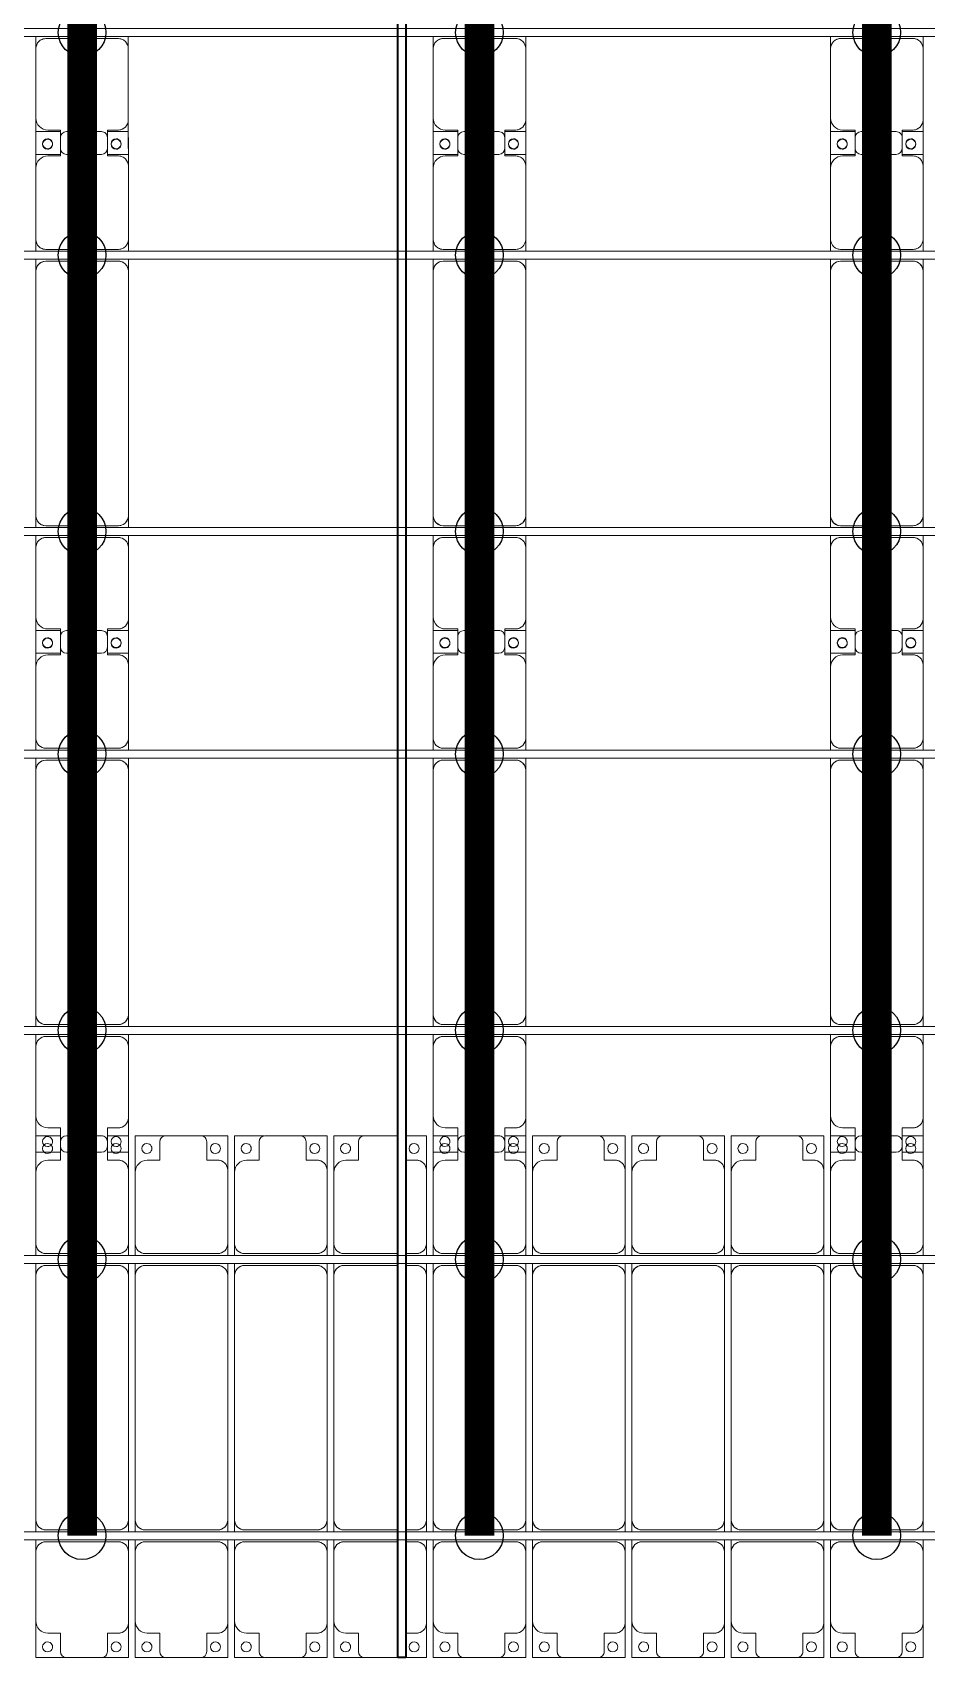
# Model space of a CAD drawing. Header units: millimetres. Extents: x -201615 to 10595, y 61217 to 115919.
# Drawn here: x -190133 to -185633, y 69547 to 77722 of the extents above; entities that cross this region are included whole.
import ezdxf

# ---------------------------------------------------------------- set-up
doc = ezdxf.new("R2010")
doc.units = ezdxf.units.MM
doc.layers.add('A-GENM', color=13, linetype='Continuous', lineweight=9)
doc.layers.add('S-BEAM', color=12, linetype='Continuous', lineweight=9)
doc.layers.add('GC-HOP 40x60 GIA CUONG', color=1, linetype='Continuous')

# ---------------------------------------------------------------- blocks, each defined once
blk = doc.blocks.new('Dải phao đi lại kèm đỡ invester - DẢI PHAO ĐI LẠI-39446-BỐ TRÍ KHUNG KẾT CẤU BÈ PIN 03')
at = {"layer": 'A-GENM', "color": 7}
for p, q in [((3758.4, 1312.2), (3881.8, 1312.2)), ((3758.4, 1130.1), (3758.4, 1312.2)), ((4088.2, 1312.2), (3911.8, 1312.2)), ((4118.2, 1312.2), (4223.4, 1312.2)), ((4223.4, 1312.2), (4223.4, 1139.7)), ((4258.4, 1312.2), (4411.8, 1312.2)), ((4258.4, 1130.1), (4258.4, 1312.2)), ((4588.2, 1312.2), (4411.8, 1312.2)), ((4588.2, 1312.2), (4723.4, 1312.2)), ((4723.4, 1312.2), (4723.4, 1139.7)), ((4758.4, 1312.2), (4909.1, 1312.2)), ((4758.4, 1130.1), (4758.4, 1312.2)), ((5088.2, 1312.2), (4911.8, 1312.2)), ((5088.2, 1312.2), (5223.4, 1312.2)), ((5223.4, 1312.2), (5223.4, 1139.7)), ((5258.4, 1312.2), (5411.8, 1312.2)), ((5258.4, 1130.1), (5258.4, 1312.2)), ((5580, 1312.2), (5411.8, 1312.2)), ((5620, 1312.2), (5723.4, 1312.2)), ((5723.4, 1312.2), (5723.4, 1139.7)), ((5758.4, 1312.2), (5881.8, 1312.2)), ((5758.4, 1130.1), (5758.4, 1312.2)), ((6088.2, 1312.2), (5911.8, 1312.2)), ((6118.2, 1312.2), (6223.4, 1312.2)), ((6223.4, 1312.2), (6223.4, 1139.7)), ((6258.4, 1312.2), (6411.8, 1312.2)), ((6258.4, 1130.1), (6258.4, 1312.2)), ((6588.2, 1312.2), (6411.8, 1312.2)), ((6588.2, 1312.2), (6723.4, 1312.2)), ((6723.4, 1312.2), (6723.4, 1139.7)), ((6758.4, 1312.2), (6911.8, 1312.2)), ((6758.4, 1130.1), (6758.4, 1312.2)), ((7088.2, 1312.2), (6911.8, 1312.2)), ((7088.2, 1312.2), (7223.4, 1312.2)), ((7223.4, 1312.2), (7223.4, 1139.7)), ((7258.4, 1312.2), (7411.8, 1312.2)), ((7258.4, 1130.1), (7258.4, 1312.2)), ((7588.2, 1312.2), (7411.8, 1312.2)), ((7588.2, 1312.2), (7723.4, 1312.2)), ((7723.4, 1312.2), (7723.4, 1139.7)), ((7758.4, 1312.2), (7881.8, 1312.2)), ((7758.4, 1130), (7758.4, 1312.2)), ((8088.2, 1312.2), (7911.8, 1312.2)), ((8118.2, 1312.2), (8223.4, 1312.2)), ((8223.4, 1312.2), (8223.4, 1139.7)), ((3881.8, 1282.2), (3881.8, 1189.7)), ((4118.2, 1189.7), (4118.2, 1282.2)), ((4381.8, 1282.2), (4381.8, 1189.7)), ((4618.2, 1189.7), (4618.2, 1282.2)), ((4881.8, 1282.2), (4881.8, 1189.7)), ((5118.2, 1189.7), (5118.2, 1282.2)), ((5381.8, 1282.2), (5381.8, 1189.7)), ((5881.8, 1282.2), (5881.8, 1189.7)), ((6118.2, 1189.7), (6118.2, 1282.2)), ((6381.8, 1282.2), (6381.8, 1189.7)), ((6618.2, 1189.7), (6618.2, 1282.2)), ((6881.8, 1282.2), (6881.8, 1189.7)), ((7118.2, 1189.7), (7118.2, 1282.2)), ((7381.8, 1282.2), (7381.8, 1189.7)), ((7618.2, 1189.7), (7618.2, 1282.2)), ((7881.8, 1282.2), (7881.8, 1189.7)), ((8118.2, 1189.7), (8118.2, 1282.2)), ((3881.8, 1189.7), (3818.4, 1189.7)), ((4173.4, 1189.7), (4118.2, 1189.7)), ((4381.8, 1189.7), (4318.4, 1189.7)), ((4673.4, 1189.7), (4618.2, 1189.7)), ((4881.8, 1189.7), (4818.4, 1189.7)), ((5173.4, 1189.7), (5118.2, 1189.7)), ((5381.8, 1189.7), (5318.4, 1189.7)), ((5673.4, 1189.7), (5620, 1189.7)), ((5881.8, 1189.7), (5818.4, 1189.7)), ((6173.4, 1189.7), (6118.2, 1189.7)), ((6381.8, 1189.7), (6318.4, 1189.7)), ((6673.4, 1189.7), (6618.2, 1189.7)), ((6881.8, 1189.7), (6818.4, 1189.7)), ((7173.4, 1189.7), (7118.2, 1189.7)), ((7381.8, 1189.7), (7318.4, 1189.7)), ((7673.4, 1189.7), (7618.2, 1189.7)), ((7881.8, 1189.7), (7818.4, 1189.7)), ((8173.4, 1189.7), (8118.2, 1189.7)), ((3758.4, 1129.7), (3758.4, 769.7)), ((4223.4, 769.7), (4223.4, 1139.7)), ((4258.4, 1129.7), (4258.4, 769.7)), ((4723.4, 769.7), (4723.4, 1139.7)), ((4758.4, 1129.7), (4758.4, 769.7)), ((5223.4, 769.7), (5223.4, 1139.7)), ((5258.4, 1129.7), (5258.4, 769.7)), ((5723.4, 769.7), (5723.4, 1139.7)), ((5758.4, 1129.7), (5758.4, 769.7)), ((6223.4, 769.7), (6223.4, 1139.7)), ((6258.4, 1129.7), (6258.4, 769.7)), ((6723.4, 769.7), (6723.4, 1139.7)), ((6758.4, 1129.7), (6758.4, 769.7)), ((7223.4, 769.7), (7223.4, 1139.7)), ((7258.4, 1129.7), (7258.4, 769.7)), ((7723.4, 769.7), (7723.4, 1139.7)), ((7758.4, 1129.7), (7758.4, 769.7)), ((8223.4, 769.7), (8223.4, 1139.7)), ((3758.4, 710.3), (3758.4, 769.7)), ((4223.4, 769.7), (4223.4, 710.3)), ((4258.4, 710.3), (4258.4, 769.7)), ((4723.4, 769.7), (4723.4, 710.3)), ((4758.4, 710.3), (4758.4, 769.7)), ((5223.4, 769.7), (5223.4, 710.3)), ((5258.4, 710.3), (5258.4, 769.7)), ((5723.4, 769.7), (5723.4, 710.3)), ((5758.4, 710.3), (5758.4, 769.7)), ((6223.4, 769.7), (6223.4, 710.3)), ((6258.4, 710.3), (6258.4, 769.7)), ((6723.4, 769.7), (6723.4, 710.3)), ((6758.4, 710.3), (6758.4, 769.7)), ((7223.4, 769.7), (7223.4, 710.3)), ((7258.4, 710.3), (7258.4, 769.7)), ((7723.4, 769.7), (7723.4, 710.3)), ((7758.4, 710.3), (7758.4, 769.7)), ((8223.4, 769.7), (8223.4, 710.3)), ((3758.4, 610.3), (3758.4, 670.3)), ((3808.4, 719.7), (4173.4, 719.7)), ((4173.4, 660.3), (3808.4, 660.3)), ((4223.4, 670.3), (4223.4, 610.3)), ((4258.4, 610.3), (4258.4, 670.3)), ((4308.4, 719.7), (4673.4, 719.7)), ((4673.4, 660.3), (4308.4, 660.3)), ((4723.4, 670.3), (4723.4, 610.3)), ((4758.4, 610.3), (4758.4, 670.3)), ((4808.4, 719.7), (5173.4, 719.7)), ((5173.4, 660.3), (4808.4, 660.3)), ((5223.4, 670.3), (5223.4, 610.3)), ((5258.4, 610.3), (5258.4, 670.3)), ((5308.4, 719.7), (5580, 719.7)), ((5580, 660.3), (5308.4, 660.3)), ((5620, 719.7), (5673.4, 719.7)), ((5673.4, 660.3), (5620, 660.3)), ((5723.4, 670.3), (5723.4, 610.3)), ((5758.4, 610.3), (5758.4, 670.3)), ((5808.4, 719.7), (6173.4, 719.7)), ((6173.4, 660.3), (5808.4, 660.3)), ((6223.4, 670.3), (6223.4, 610.3)), ((6258.4, 610.3), (6258.4, 670.3)), ((6308.4, 719.7), (6673.4, 719.7)), ((6673.4, 660.3), (6308.4, 660.3)), ((6723.4, 670.3), (6723.4, 610.3)), ((6758.4, 610.3), (6758.4, 670.3)), ((6808.4, 719.7), (7173.4, 719.7)), ((7173.4, 660.3), (6808.4, 660.3)), ((7223.4, 670.3), (7223.4, 610.3)), ((7258.4, 610.3), (7258.4, 670.3)), ((7308.4, 719.7), (7673.4, 719.7)), ((7673.4, 660.3), (7308.4, 660.3)), ((7723.4, 670.3), (7723.4, 610.3)), ((7758.4, 610.3), (7758.4, 670.3)), ((7808.4, 719.7), (8173.4, 719.7)), ((8173.4, 660.3), (7808.4, 660.3)), ((8223.4, 670.3), (8223.4, 610.3)), ((3758.4, 610.3), (3758.4, -620.3)), ((4223.4, -620.3), (4223.4, 610.3)), ((4258.4, 610.3), (4258.4, -620.3)), ((4723.4, -620.3), (4723.4, 610.3)), ((4758.4, 610.3), (4758.4, -620.3)), ((5223.4, -620.3), (5223.4, 610.3)), ((5258.4, 610.3), (5258.4, -620.3)), ((5723.4, -620.3), (5723.4, 610.3)), ((5758.4, 610.3), (5758.4, -620.3)), ((6223.4, -620.3), (6223.4, 610.3)), ((6258.4, 610.3), (6258.4, -620.3)), ((6723.4, -620.3), (6723.4, 610.3)), ((6758.4, 610.3), (6758.4, -620.3)), ((7223.4, -620.3), (7223.4, 610.3)), ((7258.4, 610.3), (7258.4, -620.3)), ((7723.4, -620.3), (7723.4, 610.3)), ((7758.4, 610.3), (7758.4, -620.3)), ((8223.4, -620.3), (8223.4, 610.3)), ((3758.4, -679.7), (3758.4, -620.3)), ((4223.4, -620.3), (4223.4, -679.7)), ((4258.4, -679.7), (4258.4, -620.3)), ((4723.4, -620.3), (4723.4, -679.7)), ((4758.4, -679.7), (4758.4, -620.3)), ((5223.4, -620.3), (5223.4, -679.7)), ((5258.4, -679.7), (5258.4, -620.3)), ((5723.4, -620.3), (5723.4, -679.7)), ((5758.4, -679.7), (5758.4, -620.3)), ((6223.4, -620.3), (6223.4, -679.7)), ((6258.4, -679.7), (6258.4, -620.3)), ((6723.4, -620.3), (6723.4, -679.7)), ((6758.4, -679.7), (6758.4, -620.3)), ((7223.4, -620.3), (7223.4, -679.7)), ((7258.4, -679.7), (7258.4, -620.3)), ((7723.4, -620.3), (7723.4, -679.7)), ((7758.4, -679.7), (7758.4, -620.3)), ((8223.4, -620.3), (8223.4, -679.7)), ((3758.4, -777.4), (3758.4, -719.7)), ((3808.4, -670.3), (4173.4, -670.3)), ((4173.4, -729.7), (3808.4, -729.7)), ((4223.4, -719.7), (4223.4, -777.4)), ((4258.4, -777.4), (4258.4, -719.7)), ((4308.4, -670.3), (4673.4, -670.3)), ((4673.4, -729.7), (4308.4, -729.7)), ((4723.4, -719.7), (4723.4, -777.4)), ((4758.4, -777.4), (4758.4, -719.7)), ((4808.4, -670.3), (5173.4, -670.3)), ((5173.4, -729.7), (4808.4, -729.7)), ((5223.4, -719.7), (5223.4, -777.4)), ((5258.4, -777.4), (5258.4, -719.7)), ((5308.4, -670.3), (5580, -670.3)), ((5580, -729.7), (5308.4, -729.7)), ((5620, -670.3), (5673.4, -670.3)), ((5673.4, -729.7), (5620, -729.7)), ((5723.4, -719.7), (5723.4, -779.7)), ((5758.4, -779.7), (5758.4, -719.7)), ((5808.4, -670.3), (6173.4, -670.3)), ((6173.4, -729.7), (5808.4, -729.7)), ((6223.4, -719.7), (6223.4, -777.4)), ((6258.4, -777.4), (6258.4, -719.7)), ((6308.4, -670.3), (6673.4, -670.3)), ((6673.4, -729.7), (6308.4, -729.7)), ((6723.4, -719.7), (6723.4, -777.4)), ((6758.4, -777.4), (6758.4, -719.7)), ((6808.4, -670.3), (7173.4, -670.3)), ((7173.4, -729.7), (6808.4, -729.7)), ((7223.4, -719.7), (7223.4, -777.4)), ((7258.4, -777.4), (7258.4, -719.7)), ((7308.4, -670.3), (7673.4, -670.3)), ((7673.4, -729.7), (7308.4, -729.7)), ((7723.4, -719.7), (7723.4, -777.4)), ((7758.4, -777.4), (7758.4, -719.7)), ((7808.4, -670.3), (8173.4, -670.3)), ((8173.4, -729.7), (7808.4, -729.7)), ((8223.4, -719.7), (8223.4, -777.4)), ((3758.4, -779.7), (3758.4, -1129.7)), ((4223.4, -1139.7), (4223.4, -779.7)), ((4258.4, -779.7), (4258.4, -1129.7)), ((4723.4, -1139.7), (4723.4, -779.7)), ((4758.4, -779.7), (4758.4, -1129.7)), ((5223.4, -1139.7), (5223.4, -779.7)), ((5258.4, -779.7), (5258.4, -1129.7)), ((5723.4, -1139.7), (5723.4, -779.7)), ((5758.4, -779.7), (5758.4, -1129.7)), ((6223.4, -1139.7), (6223.4, -779.7)), ((6258.4, -779.7), (6258.4, -1129.7)), ((6723.4, -1139.7), (6723.4, -779.7)), ((6758.4, -779.7), (6758.4, -1129.7)), ((7223.4, -1139.7), (7223.4, -779.7)), ((7258.4, -779.7), (7258.4, -1129.7)), ((7723.4, -1139.7), (7723.4, -779.7)), ((7758.4, -779.7), (7758.4, -1129.7)), ((8223.4, -1139.7), (8223.4, -779.7)), ((3758.4, -1312.2), (3758.4, -1129.7)), ((4223.4, -1139.7), (4223.4, -1312.2)), ((4258.4, -1312.2), (4258.4, -1129.7)), ((4723.4, -1139.7), (4723.4, -1312.2)), ((4758.4, -1312.2), (4758.4, -1129.7)), ((5223.4, -1139.7), (5223.4, -1312.2)), ((5258.4, -1312.2), (5258.4, -1129.7)), ((5723.4, -1139.7), (5723.4, -1312.2)), ((5758.4, -1312.2), (5758.4, -1129.7)), ((6223.4, -1139.7), (6223.4, -1312.2)), ((6258.4, -1312.2), (6258.4, -1129.7)), ((6723.4, -1139.7), (6723.4, -1312.2)), ((6758.4, -1312.2), (6758.4, -1129.7)), ((7223.4, -1139.7), (7223.4, -1312.2)), ((7258.4, -1312.2), (7258.4, -1129.7)), ((7723.4, -1139.7), (7723.4, -1312.2)), ((7758.4, -1312.2), (7758.4, -1129.7)), ((8223.4, -1139.7), (8223.4, -1312.2)), ((3818.4, -1189.7), (3881.8, -1189.7)), ((3881.8, -1189.7), (3881.8, -1282.2)), ((4118.2, -1282.2), (4118.2, -1189.7)), ((4118.2, -1189.7), (4173.4, -1189.7)), ((4318.4, -1189.7), (4381.8, -1189.7)), ((4381.8, -1189.7), (4381.8, -1282.2)), ((4618.2, -1282.2), (4618.2, -1189.7)), ((4618.2, -1189.7), (4673.4, -1189.7)), ((4818.4, -1189.7), (4881.8, -1189.7)), ((4881.8, -1189.7), (4881.8, -1282.2)), ((5118.2, -1282.2), (5118.2, -1189.7)), ((5118.2, -1189.7), (5173.4, -1189.7)), ((5318.4, -1189.7), (5381.8, -1189.7)), ((5381.8, -1189.7), (5381.8, -1282.2)), ((5620, -1189.7), (5673.4, -1189.7)), ((5818.4, -1189.7), (5881.8, -1189.7)), ((5881.8, -1189.7), (5881.8, -1282.2)), ((6118.2, -1282.2), (6118.2, -1189.7)), ((6118.2, -1189.7), (6173.4, -1189.7)), ((6318.4, -1189.7), (6381.8, -1189.7)), ((6381.8, -1189.7), (6381.8, -1282.2)), ((6618.2, -1282.2), (6618.2, -1189.7)), ((6618.2, -1189.7), (6673.4, -1189.7)), ((6818.4, -1189.7), (6881.8, -1189.7)), ((6881.8, -1189.7), (6881.8, -1282.2)), ((7118.2, -1282.2), (7118.2, -1189.7)), ((7118.2, -1189.7), (7173.4, -1189.7)), ((7318.4, -1189.7), (7381.8, -1189.7)), ((7381.8, -1189.7), (7381.8, -1282.2)), ((7618.2, -1282.2), (7618.2, -1189.7)), ((7618.2, -1189.7), (7673.4, -1189.7)), ((7818.4, -1189.7), (7881.8, -1189.7)), ((7881.8, -1189.7), (7881.8, -1282.2)), ((8118.2, -1282.2), (8118.2, -1189.7)), ((8118.2, -1189.7), (8173.4, -1189.7)), ((3911.8, -1312.2), (3758.4, -1312.2)), ((3911.8, -1312.2), (4088.2, -1312.2)), ((4223.4, -1312.2), (4088.2, -1312.2)), ((4411.8, -1312.2), (4258.4, -1312.2)), ((4411.8, -1312.2), (4588.2, -1312.2)), ((4723.4, -1312.2), (4588.2, -1312.2)), ((4909, -1312.2), (4758.4, -1312.2)), ((4911.8, -1312.2), (5088.2, -1312.2)), ((5223.4, -1312.2), (5088.2, -1312.2)), ((5411.8, -1312.2), (5258.4, -1312.2)), ((5411.8, -1312.2), (5580, -1312.2)), ((5723.4, -1312.2), (5620, -1312.2)), ((5911.8, -1312.2), (5758.4, -1312.2)), ((5911.8, -1312.2), (6088.2, -1312.2)), ((6223.4, -1312.2), (6088.2, -1312.2)), ((6411.8, -1312.2), (6258.4, -1312.2)), ((6411.8, -1312.2), (6588.2, -1312.2)), ((6723.4, -1312.2), (6588.2, -1312.2)), ((6911.8, -1312.2), (6758.4, -1312.2)), ((6911.8, -1312.2), (7088.2, -1312.2)), ((7223.4, -1312.2), (7088.2, -1312.2)), ((7411.8, -1312.2), (7258.4, -1312.2)), ((7411.8, -1312.2), (7588.2, -1312.2)), ((7723.4, -1312.2), (7588.2, -1312.2)), ((7911.8, -1312.2), (7758.4, -1312.2)), ((7911.8, -1312.2), (8088.2, -1312.2)), ((8223.4, -1312.2), (8088.2, -1312.2))]:
    blk.add_line(p, q, dxfattribs=at)
for centre, radius, start, end in [((3911.8, 1282.2), 30, 90, 180), ((4088.2, 1282.2), 30, 360, 90), ((4411.8, 1282.2), 30, 90, 180), ((4411.8, 1282.2), 30, 90, 135), ((4588.2, 1282.2), 30, 360, 90), ((4588.2, 1282.2), 30, 45, 90), ((4911.8, 1282.2), 30, 90, 180), ((4911.8, 1282.2), 30, 95.22328, 135), ((5088.2, 1282.2), 30, 360, 90), ((5088.2, 1282.2), 30, 45, 90), ((5411.8, 1282.2), 30, 90, 180), ((5411.8, 1282.2), 30, 90, 135), ((5911.8, 1282.2), 30, 90, 180), ((6088.2, 1282.2), 30, 360, 90), ((6411.8, 1282.2), 30, 90, 180), ((6411.8, 1282.2), 30, 90, 135), ((6588.2, 1282.2), 30, 360, 90), ((6588.2, 1282.2), 30, 45, 90), ((6911.8, 1282.2), 30, 90, 180), ((6911.8, 1282.2), 30, 90, 135), ((7088.2, 1282.2), 30, 360, 90), ((7088.2, 1282.2), 30, 45, 90), ((7411.8, 1282.2), 30, 90, 180), ((7411.8, 1282.2), 30, 90, 133.83183), ((7588.2, 1282.2), 30, 360, 90), ((7588.2, 1282.2), 30, 45, 90), ((7911.8, 1282.2), 30, 90, 180), ((8088.2, 1282.2), 30, 360, 90), ((3816.8, 1248.6), 25, 90, 270), ((3816.8, 1248.6), 25, 270, 90), ((4161.8, 1248.6), 25, 90, 270), ((4161.8, 1248.6), 25, 270, 90), ((4316.8, 1248.6), 25, 90, 270), ((4316.8, 1248.6), 25, 270, 90), ((4661.8, 1248.6), 25, 90, 270), ((4661.8, 1248.6), 25, 270, 90), ((4816.8, 1248.6), 25, 90, 270), ((4816.8, 1248.6), 25, 270, 90), ((5161.8, 1248.6), 25, 90, 270), ((5161.8, 1248.6), 25, 270, 90), ((5316.8, 1248.6), 25, 90, 270), ((5316.8, 1248.6), 25, 270, 90), ((5661.8, 1248.6), 25, 90, 270), ((5661.8, 1248.6), 25, 270, 90), ((5816.8, 1248.6), 25, 90, 270), ((5816.8, 1248.6), 25, 270, 90), ((6161.8, 1248.6), 25, 90, 270), ((6161.8, 1248.6), 25, 270, 90), ((6316.8, 1248.6), 25, 90, 270), ((6316.8, 1248.6), 25, 270, 90), ((6661.8, 1248.6), 25, 90, 270), ((6661.8, 1248.6), 25, 270, 90), ((6816.8, 1248.6), 25, 90, 270), ((6816.8, 1248.6), 25, 270, 90), ((7161.8, 1248.6), 25, 90, 270), ((7161.8, 1248.6), 25, 270, 90), ((7316.8, 1248.6), 25, 90, 270), ((7316.8, 1248.6), 25, 270, 90), ((7661.8, 1248.6), 25, 90, 270), ((7661.8, 1248.6), 25, 270, 90), ((7816.8, 1248.6), 25, 90, 270), ((7816.8, 1248.6), 25, 270, 90), ((8161.8, 1248.6), 25, 90, 270), ((8161.8, 1248.6), 25, 270, 90), ((3818.4, 1129.7), 60, 90, 180), ((4173.4, 1139.7), 50, 0, 90), ((4173.4, 1139.7), 50, 60, 90), ((4318.4, 1129.7), 60, 90, 180), ((4673.4, 1139.7), 50, 0, 90), ((4673.4, 1139.7), 50, 60, 90), ((4818.4, 1129.7), 60, 90, 180), ((5173.4, 1139.7), 50, 0, 90), ((5173.4, 1139.7), 50, 60, 90), ((5318.4, 1129.7), 60, 90, 180), ((5673.4, 1139.7), 50, 360, 90), ((5673.4, 1139.7), 50, 60, 90), ((5818.4, 1129.7), 60, 90, 180), ((6173.4, 1139.7), 50, 0, 90), ((6173.4, 1139.7), 50, 60, 90), ((6318.4, 1129.7), 60, 90, 180), ((6673.4, 1139.7), 50, 0, 90), ((6673.4, 1139.7), 50, 60, 90), ((6818.4, 1129.7), 60, 90, 180), ((7173.4, 1139.7), 50, 0, 90), ((7173.4, 1139.7), 50, 60, 90), ((7318.4, 1129.7), 60, 90, 180), ((7673.4, 1139.7), 50, 0, 90), ((7673.4, 1139.7), 50, 60, 90), ((7818.4, 1129.7), 60, 90, 180), ((8173.4, 1139.7), 50, 0, 90), ((8173.4, 1139.7), 50, 60, 90), ((3808.4, 769.7), 50, 180, 270), ((4173.4, 769.7), 50, 270, 0), ((4308.4, 769.7), 50, 180, 270), ((4673.4, 769.7), 50, 270, 0), ((4808.4, 769.7), 50, 180, 270), ((5173.4, 769.7), 50, 270, 0), ((5308.4, 769.7), 50, 180, 270), ((5673.4, 769.7), 50, 270, 0), ((5808.4, 769.7), 50, 180, 270), ((6173.4, 769.7), 50, 270, 0), ((6308.4, 769.7), 50, 180, 270), ((6673.4, 769.7), 50, 270, 0), ((6808.4, 769.7), 50, 180, 270), ((7173.4, 769.7), 50, 270, 0), ((7308.4, 769.7), 50, 180, 270), ((7673.4, 769.7), 50, 270, 0), ((7808.4, 769.7), 50, 180, 270), ((8173.4, 769.7), 50, 270, 360), ((3808.4, 610.3), 50, 90, 180), ((3808.4, 610.3), 50, 105, 165), ((3808.4, 769.7), 50, 240, 270), ((4173.4, 769.7), 50, 270, 300), ((4173.4, 610.3), 50, 360, 90), ((4173.4, 610.3), 50, 60, 90), ((4308.4, 610.3), 50, 90, 180), ((4308.4, 610.3), 50, 105, 165), ((4308.4, 769.7), 50, 240, 270), ((4673.4, 769.7), 50, 270, 300), ((4673.4, 610.3), 50, 360, 90), ((4673.4, 610.3), 50, 60, 90), ((4808.4, 610.3), 50, 90, 180), ((4808.4, 610.3), 50, 105, 165), ((4808.4, 769.7), 50, 240, 270), ((5173.4, 769.7), 50, 270, 300), ((5173.4, 610.3), 50, 360, 90), ((5173.4, 610.3), 50, 60, 90), ((5308.4, 610.3), 50, 90, 180), ((5308.4, 610.3), 50, 105, 165), ((5308.4, 769.7), 50, 240, 270), ((5673.4, 769.7), 50, 270, 300), ((5673.4, 610.3), 50, 360, 90), ((5673.4, 610.3), 50, 60, 90), ((5808.4, 610.3), 50, 90, 180), ((5808.4, 610.3), 50, 105, 165), ((5808.4, 769.7), 50, 240, 270), ((6173.4, 769.7), 50, 270, 300), ((6173.4, 610.3), 50, 360, 90), ((6173.4, 610.3), 50, 60, 90), ((6308.4, 610.3), 50, 90, 180), ((6308.4, 610.3), 50, 105, 165), ((6308.4, 769.7), 50, 240, 270), ((6673.4, 769.7), 50, 270, 300), ((6673.4, 610.3), 50, 360, 90), ((6673.4, 610.3), 50, 60, 90), ((6808.4, 610.3), 50, 90, 180), ((6808.4, 610.3), 50, 105, 135), ((6808.4, 769.7), 50, 240, 270), ((7173.4, 769.7), 50, 270, 300), ((7173.4, 610.3), 50, 360, 90), ((7173.4, 610.3), 50, 60, 90), ((7308.4, 610.3), 50, 90, 180), ((7308.4, 610.3), 50, 105, 165), ((7308.4, 769.7), 50, 240, 270), ((7673.4, 769.7), 50, 270, 300), ((7673.4, 610.3), 50, 360, 90), ((7673.4, 610.3), 50, 60, 90), ((7808.4, 610.3), 50, 90, 180), ((7808.4, 610.3), 50, 105, 165), ((7808.4, 769.7), 50, 240, 270), ((8173.4, 769.7), 50, 270, 300), ((8173.4, 610.3), 50, 360, 90), ((8173.4, 610.3), 50, 60, 90), ((4173.4, 610.3), 50, 15, 45), ((4673.4, 610.3), 50, 15, 45), ((5173.4, 610.3), 50, 15, 45), ((5673.4, 610.3), 50, 15, 45), ((6173.4, 610.3), 50, 15, 45), ((6673.4, 610.3), 50, 15, 45), ((6808.4, 610.3), 50, 139.76258, 165), ((7173.4, 610.3), 50, 15, 45), ((7673.4, 610.3), 50, 15, 45), ((8173.4, 610.3), 50, 15, 45), ((3808.4, -620.3), 50, 180, 270), ((3808.4, -620.3), 50, 210, 270), ((4173.4, -620.3), 50, 270, 0), ((4173.4, -620.3), 50, 315, 345), ((4308.4, -620.3), 50, 180, 270), ((4308.4, -620.3), 50, 210, 270), ((4673.4, -620.3), 50, 270, 0), ((4673.4, -620.3), 50, 315, 345), ((4808.4, -620.3), 50, 180, 270), ((4808.4, -620.3), 50, 210, 270), ((5173.4, -620.3), 50, 270, 0), ((5173.4, -620.3), 50, 315, 345), ((5308.4, -620.3), 50, 180, 270), ((5308.4, -620.3), 50, 210, 270), ((5673.4, -620.3), 50, 270, 0), ((5673.4, -620.3), 50, 315, 345), ((5808.4, -620.3), 50, 180, 270), ((5808.4, -620.3), 50, 210, 270), ((6173.4, -620.3), 50, 270, 0), ((6173.4, -620.3), 50, 315, 345), ((6308.4, -620.3), 50, 180, 270), ((6308.4, -620.3), 50, 210, 270), ((6673.4, -620.3), 50, 270, 0), ((6673.4, -620.3), 50, 315, 345), ((6808.4, -620.3), 50, 180, 270), ((6808.4, -620.3), 50, 210, 270), ((7173.4, -620.3), 50, 270, 0), ((7173.4, -620.3), 50, 315, 345), ((7308.4, -620.3), 50, 180, 270), ((7308.4, -620.3), 50, 210, 270), ((7673.4, -620.3), 50, 270, 0), ((7673.4, -620.3), 50, 315, 345), ((7808.4, -620.3), 50, 180, 270), ((7808.4, -620.3), 50, 210, 270), ((8173.4, -620.3), 50, 270, 0), ((8173.4, -620.3), 50, 315, 345), ((3808.4, -779.7), 50, 90, 180), ((3808.4, -779.7), 50, 90, 120), ((4173.4, -620.3), 50, 270, 300), ((4173.4, -779.7), 50, 360, 90), ((4173.4, -779.7), 50, 60, 90), ((4308.4, -779.7), 50, 90, 180), ((4308.4, -779.7), 50, 90, 120), ((4673.4, -620.3), 50, 270, 300), ((4673.4, -779.7), 50, 360, 90), ((4673.4, -779.7), 50, 60, 90), ((4808.4, -779.7), 50, 90, 180), ((4808.4, -779.7), 50, 90, 120), ((5173.4, -620.3), 50, 270, 300), ((5173.4, -779.7), 50, 360, 90), ((5173.4, -779.7), 50, 60, 90), ((5308.4, -779.7), 50, 90, 180), ((5308.4, -779.7), 50, 90, 120), ((5673.4, -620.3), 50, 270, 300), ((5673.4, -779.7), 50, 360, 90), ((5673.4, -779.7), 50, 60, 90), ((5808.4, -779.7), 50, 90, 180), ((5808.4, -779.7), 50, 90, 120), ((6173.4, -620.3), 50, 270, 300), ((6173.4, -779.7), 50, 360, 90), ((6173.4, -779.7), 50, 60, 90), ((6308.4, -779.7), 50, 90, 180), ((6308.4, -779.7), 50, 90, 120), ((6673.4, -620.3), 50, 270, 300), ((6673.4, -779.7), 50, 360, 90), ((6673.4, -779.7), 50, 60, 90), ((6808.4, -779.7), 50, 90, 180), ((6808.4, -779.7), 50, 90, 120), ((7173.4, -620.3), 50, 270, 300), ((7173.4, -779.7), 50, 360, 90), ((7173.4, -779.7), 50, 60, 90), ((7308.4, -779.7), 50, 90, 180), ((7308.4, -779.7), 50, 90, 120), ((7673.4, -620.3), 50, 270, 300), ((7673.4, -779.7), 50, 360, 90), ((7673.4, -779.7), 50, 60, 90), ((7808.4, -779.7), 50, 90, 180), ((7808.4, -779.7), 50, 90, 120), ((8173.4, -620.3), 50, 270, 300), ((8173.4, -779.7), 50, 360, 90), ((8173.4, -779.7), 50, 60, 90), ((3818.4, -1129.7), 60, 180, 270), ((4173.4, -1139.7), 50, 270, 360), ((4318.4, -1129.7), 60, 180, 270), ((4673.4, -1139.7), 50, 270, 360), ((4818.4, -1129.7), 60, 180, 270), ((5173.4, -1139.7), 50, 270, 0), ((5318.4, -1129.7), 60, 180, 270), ((5673.4, -1139.7), 50, 270, 0), ((5818.4, -1129.7), 60, 180, 270), ((6173.4, -1139.7), 50, 270, 360), ((6318.4, -1129.7), 60, 180, 270), ((6673.4, -1139.7), 50, 270, 360), ((6818.4, -1129.7), 60, 180, 270), ((7173.4, -1139.7), 50, 270, 360), ((7318.4, -1129.7), 60, 180, 270), ((7673.4, -1139.7), 50, 270, 360), ((7818.4, -1129.7), 60, 180, 270), ((8173.4, -1139.7), 50, 270, 360), ((4173.4, -1139.7), 50, 270, 300), ((4673.4, -1139.7), 50, 270, 300), ((5173.4, -1139.7), 50, 270, 300), ((5673.4, -1139.7), 50, 270, 300), ((6173.4, -1139.7), 50, 270, 300), ((6673.4, -1139.7), 50, 270, 300), ((7173.4, -1139.7), 50, 270, 300), ((7673.4, -1139.7), 50, 270, 300), ((8173.4, -1139.7), 50, 270, 300), ((3816.8, -1258.6), 25, 90, 270), ((3816.8, -1258.6), 25, 270, 90), ((3911.8, -1282.2), 30, 180, 270), ((3911.8, -1282.2), 30, 225, 270), ((4088.2, -1282.2), 30, 270, 0), ((4088.2, -1282.2), 30, 270, 315), ((4161.8, -1258.6), 25, 90, 270), ((4161.8, -1258.6), 25, 270, 90), ((4316.8, -1258.6), 25, 90, 270), ((4316.8, -1258.6), 25, 270, 90), ((4411.8, -1282.2), 30, 180, 270), ((4411.8, -1282.2), 30, 225, 270), ((4588.2, -1282.2), 30, 270, 360), ((4588.2, -1282.2), 30, 270, 315), ((4661.8, -1258.6), 25, 90, 270), ((4661.8, -1258.6), 25, 270, 90), ((4816.8, -1258.6), 25, 90, 270), ((4816.8, -1258.6), 25, 270, 90), ((4911.8, -1282.2), 30, 180, 270), ((4911.8, -1282.2), 30, 225, 264.70961), ((5088.2, -1282.2), 30, 270, 0), ((5088.2, -1282.2), 30, 270, 315), ((5161.8, -1258.6), 25, 90, 270), ((5161.8, -1258.6), 25, 270, 90), ((5316.8, -1258.6), 25, 90, 270), ((5316.8, -1258.6), 25, 270, 90), ((5411.8, -1282.2), 30, 180, 270), ((5411.8, -1282.2), 30, 225, 270), ((5661.8, -1258.6), 25, 90, 270), ((5661.8, -1258.6), 25, 270, 90), ((5816.8, -1258.6), 25, 90, 270), ((5816.8, -1258.6), 25, 270, 90), ((5911.8, -1282.2), 30, 180, 270), ((5911.8, -1282.2), 30, 225, 270), ((6088.2, -1282.2), 30, 270, 0), ((6088.2, -1282.2), 30, 270, 315), ((6161.8, -1258.6), 25, 90, 270), ((6161.8, -1258.6), 25, 270, 90), ((6316.8, -1258.6), 25, 90, 270), ((6316.8, -1258.6), 25, 270, 90), ((6411.8, -1282.2), 30, 180, 270), ((6411.8, -1282.2), 30, 225, 270), ((6588.2, -1282.2), 30, 270, 0), ((6588.2, -1282.2), 30, 270, 315), ((6661.8, -1258.6), 25, 90, 270), ((6661.8, -1258.6), 25, 270, 90), ((6816.8, -1258.6), 25, 90, 270), ((6816.8, -1258.6), 25, 270, 90), ((6911.8, -1282.2), 30, 180, 270), ((6911.8, -1282.2), 30, 225, 270), ((7088.2, -1282.2), 30, 270, 0), ((7088.2, -1282.2), 30, 270, 315), ((7161.8, -1258.6), 25, 90, 270), ((7161.8, -1258.6), 25, 270, 90), ((7316.8, -1258.6), 25, 90, 270), ((7316.8, -1258.6), 25, 270, 90), ((7411.8, -1282.2), 30, 180, 270), ((7411.8, -1282.2), 30, 226.08483, 270), ((7588.2, -1282.2), 30, 270, 0), ((7588.2, -1282.2), 30, 270, 315), ((7661.8, -1258.6), 25, 90, 270), ((7661.8, -1258.6), 25, 270, 90), ((7816.8, -1258.6), 25, 90, 270), ((7816.8, -1258.6), 25, 270, 90), ((7911.8, -1282.2), 30, 180, 270), ((7911.8, -1282.2), 30, 225, 270), ((8088.2, -1282.2), 30, 270, 360), ((8088.2, -1282.2), 30, 270, 315), ((8161.8, -1258.6), 25, 90, 270), ((8161.8, -1258.6), 25, 270, 90)]:
    blk.add_arc(centre, radius, start, end, dxfattribs=at)
blk = doc.blocks.new('Dai phao do pin - DẢI PHAO ĐỠ PIN-16696-BỐ TRÍ KHUNG KẾT CẤU BÈ PIN 03')
at = {"layer": 'A-GENM', "color": 7}
for p, q in [((-1312.2, 241.6), (-1129.7, 241.6)), ((-1312.2, 118.2), (-1312.2, 241.6)), ((-1189.7, 181.6), (-1189.7, 118.2)), ((-779.7, 241.6), (-1129.7, 241.6)), ((-779.7, 241.6), (-719.7, 241.6)), ((-729.7, -173.4), (-729.7, 191.6)), ((-679.7, 241.6), (-620.3, 241.6)), ((-670.3, 191.6), (-670.3, -173.4)), ((610.3, 241.6), (-620.3, 241.6)), ((610.3, 241.6), (670.3, 241.6)), ((660.3, -173.4), (660.3, 191.6)), ((710.3, 241.6), (769.7, 241.6)), ((719.7, 191.6), (719.7, -173.4)), ((1129.7, 241.6), (769.7, 241.6)), ((1129.7, 241.6), (1312.2, 241.6)), ((1189.7, 118.2), (1189.7, 181.6)), ((1197.8, 241.6), (1380.3, 241.6)), ((1197.8, 118.2), (1197.8, 241.6)), ((1312.2, 241.6), (1312.2, 118.2)), ((1320.3, 181.6), (1320.3, 118.2)), ((1730.3, 241.6), (1380.3, 241.6)), ((1730.3, 241.6), (1790.3, 241.6)), ((1780.3, -173.4), (1780.3, 191.6)), ((1830.3, 241.6), (1889.7, 241.6)), ((1839.7, 191.6), (1839.7, -173.4)), ((3120.3, 241.6), (1889.7, 241.6)), ((3120.3, 241.6), (3180.3, 241.6)), ((3170.3, -173.4), (3170.3, 191.6)), ((3220.3, 241.6), (3279.7, 241.6)), ((3229.7, 191.6), (3229.7, -173.4)), ((3639.7, 241.6), (3279.7, 241.6)), ((3639.7, 241.6), (3822.2, 241.6)), ((3699.7, 118.2), (3699.7, 181.6)), ((3707.8, 241.6), (3890.3, 241.6)), ((3707.8, 118.2), (3707.8, 241.6)), ((3822.2, 241.6), (3822.2, 118.2)), ((3830.3, 181.6), (3830.3, 118.2)), ((4240.3, 241.6), (3890.3, 241.6)), ((4240.3, 241.6), (4300.3, 241.6)), ((4290.3, -173.4), (4290.3, 191.6)), ((-1312.2, 88.2), (-1312.2, -88.2)), ((-1189.7, 118.2), (-1282.2, 118.2)), ((1282.2, 118.2), (1189.7, 118.2)), ((1197.8, 88.2), (1197.8, -88.2)), ((1320.3, 118.2), (1227.8, 118.2)), ((1312.2, -88.2), (1312.2, 88.2)), ((3792.2, 118.2), (3699.7, 118.2)), ((3707.8, 88.2), (3707.8, -88.2)), ((3830.3, 118.2), (3737.8, 118.2)), ((3822.2, -88.2), (3822.2, 88.2)), ((-1312.2, -223.4), (-1312.2, -118.2)), ((-1282.2, -118.2), (-1189.7, -118.2)), ((-1189.7, -118.2), (-1189.7, -173.4)), ((1189.7, -173.4), (1189.7, -118.2)), ((1189.7, -118.2), (1282.2, -118.2)), ((1197.8, -223.4), (1197.8, -118.2)), ((1227.8, -118.2), (1320.3, -118.2)), ((1312.2, -118.2), (1312.2, -223.4)), ((1320.3, -118.2), (1320.3, -173.4)), ((3699.7, -173.4), (3699.7, -118.2)), ((3699.7, -118.2), (3792.2, -118.2)), ((3707.8, -223.4), (3707.8, -118.2)), ((3737.8, -118.2), (3830.3, -118.2)), ((3822.2, -118.2), (3822.2, -223.4)), ((3830.3, -118.2), (3830.3, -173.4)), ((-1139.7, -223.4), (-1312.2, -223.4)), ((-1139.7, -223.4), (-779.7, -223.4)), ((-719.7, -223.4), (-779.7, -223.4)), ((-620.3, -223.4), (-679.7, -223.4)), ((-620.3, -223.4), (610.3, -223.4)), ((670.3, -223.4), (610.3, -223.4)), ((769.7, -223.4), (710.3, -223.4)), ((769.7, -223.4), (1139.7, -223.4)), ((1312.2, -223.4), (1139.7, -223.4)), ((1370.3, -223.4), (1197.8, -223.4)), ((1370.3, -223.4), (1730.3, -223.4)), ((1790.3, -223.4), (1730.3, -223.4)), ((1889.7, -223.4), (1830.3, -223.4)), ((1889.7, -223.4), (3120.3, -223.4)), ((3180.3, -223.4), (3120.3, -223.4)), ((3279.7, -223.4), (3220.3, -223.4)), ((3279.7, -223.4), (3649.7, -223.4)), ((3822.2, -223.4), (3649.7, -223.4)), ((3880.3, -223.4), (3707.8, -223.4)), ((3880.3, -223.4), (4240.3, -223.4)), ((4300.3, -223.4), (4240.3, -223.4))]:
    blk.add_line(p, q, dxfattribs=at)
for centre, radius, start, end in [((-1258.6, 183.2), 25, 0, 180), ((-1258.6, 183.2), 25, 180, 0), ((-1129.7, 181.6), 60, 90, 180), ((-779.7, 191.6), 50, 360, 90), ((-779.7, 191.6), 50, 360, 30), ((-620.3, 191.6), 50, 90, 180), ((-620.3, 191.6), 50, 120, 180), ((610.3, 191.6), 50, 360, 90), ((610.3, 191.6), 50, 15, 75), ((769.7, 191.6), 50, 90, 180), ((769.7, 191.6), 50, 150, 180), ((1129.7, 181.6), 60, 360, 90), ((1248.6, 183.2), 25, 0, 180), ((1248.6, 183.2), 25, 180, 360), ((1251.4, 183.2), 25, 0, 180), ((1251.4, 183.2), 25, 180, 360), ((1380.3, 181.6), 60, 90, 180), ((1730.3, 191.6), 50, 360, 90), ((1730.3, 191.6), 50, 360, 30), ((1889.7, 191.6), 50, 90, 180), ((1889.7, 191.6), 50, 120, 180), ((3120.3, 191.6), 50, 360, 90), ((3120.3, 191.6), 50, 15, 75), ((3279.7, 191.6), 50, 90, 180), ((3279.7, 191.6), 50, 150, 180), ((3639.7, 181.6), 60, 360, 90), ((3758.6, 183.2), 25, 360, 180), ((3758.6, 183.2), 25, 180, 0), ((3761.4, 183.2), 25, 360, 180), ((3761.4, 183.2), 25, 180, 0), ((3890.3, 181.6), 60, 90, 180), ((4240.3, 191.6), 50, 360, 90), ((4240.3, 191.6), 50, 360, 30), ((-1282.2, 88.2), 30, 90, 180), ((1227.8, 88.2), 30, 90, 180), ((1282.2, 88.2), 30, 360, 90), ((3737.8, 88.2), 30, 90, 180), ((3792.2, 88.2), 30, 360, 90), ((-1282.2, -88.2), 30, 180, 270), ((-1258.6, -161.8), 25, 0, 180), ((-1258.6, -161.8), 25, 180, 0), ((1227.8, -88.2), 30, 180, 270), ((1248.6, -161.8), 25, 0, 180), ((1248.6, -161.8), 25, 180, 0), ((1251.4, -161.8), 25, 0, 180), ((1251.4, -161.8), 25, 180, 0), ((1282.2, -88.2), 30, 270, 360), ((3737.8, -88.2), 30, 180, 270), ((3758.6, -161.8), 25, 0, 180), ((3758.6, -161.8), 25, 180, 360), ((3761.4, -161.8), 25, 0, 180), ((3761.4, -161.8), 25, 180, 360), ((3792.2, -88.2), 30, 270, 360), ((-1139.7, -173.4), 50, 180, 270), ((-1139.7, -173.4), 50, 180, 210), ((-779.7, -173.4), 50, 270, 360), ((-779.7, -173.4), 50, 330, 360), ((-620.3, -173.4), 50, 180, 270), ((-620.3, -173.4), 50, 180, 210), ((-620.3, -173.4), 50, 225, 255), ((610.3, -173.4), 50, 270, 360), ((610.3, -173.4), 50, 285, 315), ((610.3, -173.4), 50, 330, 360), ((769.7, -173.4), 50, 180, 270), ((769.7, -173.4), 50, 180, 210), ((1139.7, -173.4), 50, 270, 360), ((1139.7, -173.4), 50, 330, 360), ((1370.3, -173.4), 50, 180, 270), ((1370.3, -173.4), 50, 180, 210), ((1730.3, -173.4), 50, 270, 360), ((1730.3, -173.4), 50, 330, 360), ((1889.7, -173.4), 50, 180, 270), ((1889.7, -173.4), 50, 180, 210), ((1889.7, -173.4), 50, 225, 255), ((3120.3, -173.4), 50, 270, 360), ((3120.3, -173.4), 50, 285, 315), ((3120.3, -173.4), 50, 330, 360), ((3279.7, -173.4), 50, 180, 270), ((3279.7, -173.4), 50, 180, 210), ((3649.7, -173.4), 50, 270, 360), ((3649.7, -173.4), 50, 330, 360), ((3880.3, -173.4), 50, 180, 270), ((3880.3, -173.4), 50, 180, 210), ((4240.3, -173.4), 50, 270, 360), ((4240.3, -173.4), 50, 330, 360)]:
    blk.add_arc(centre, radius, start, end, dxfattribs=at)
blk = doc.blocks.new('Dai phao do pin - DẢI PHAO ĐỠ PIN-V1-BỐ TRÍ KHUNG KẾT CẤU BÈ PIN 03')
at = {"layer": 'A-GENM', "color": 7}
for p, q in [((-1312.2, 241.6), (-1129.7, 241.6)), ((-1312.2, 118.2), (-1312.2, 241.6)), ((-1189.7, 181.6), (-1189.7, 118.2)), ((-779.7, 241.6), (-1129.7, 241.6)), ((-779.7, 241.6), (-719.7, 241.6)), ((-729.7, -173.4), (-729.7, 191.6)), ((-679.7, 241.6), (-620.3, 241.6)), ((-670.3, 191.6), (-670.3, -173.4)), ((610.3, 241.6), (-620.3, 241.6)), ((610.3, 241.6), (670.3, 241.6)), ((660.3, -173.4), (660.3, 191.6)), ((710.3, 241.6), (769.7, 241.6)), ((719.7, 191.6), (719.7, -173.4)), ((1129.7, 241.6), (769.7, 241.6)), ((1129.7, 241.6), (1312.2, 241.6)), ((1189.7, 118.2), (1189.7, 181.6)), ((1197.8, 241.6), (1380.3, 241.6)), ((1197.8, 118.2), (1197.8, 241.6)), ((1312.2, 241.6), (1312.2, 118.2)), ((1320.3, 181.6), (1320.3, 118.2)), ((1730.3, 241.6), (1380.3, 241.6)), ((1730.3, 241.6), (1790.3, 241.6)), ((1780.3, -173.4), (1780.3, 191.6)), ((1830.3, 241.6), (1889.7, 241.6)), ((1839.7, 191.6), (1839.7, -173.4)), ((3120.3, 241.6), (1889.7, 241.6)), ((3120.3, 241.6), (3180.3, 241.6)), ((3170.3, -173.4), (3170.3, 191.6)), ((3220.3, 241.6), (3279.7, 241.6)), ((3229.7, 191.6), (3229.7, -173.4)), ((3639.7, 241.6), (3279.7, 241.6)), ((3639.7, 241.6), (3822.2, 241.6)), ((3699.7, 118.2), (3699.7, 181.6)), ((3707.8, 241.6), (3890.3, 241.6)), ((3707.8, 118.2), (3707.8, 241.6)), ((3822.2, 241.6), (3822.2, 118.2)), ((3830.3, 181.6), (3830.3, 118.2)), ((4240.3, 241.6), (3890.3, 241.6)), ((4240.3, 241.6), (4300.3, 241.6)), ((4290.3, -173.4), (4290.3, 191.6)), ((-1312.2, 88.2), (-1312.2, -88.2)), ((-1189.7, 118.2), (-1282.2, 118.2)), ((1282.2, 118.2), (1189.7, 118.2)), ((1197.8, 88.2), (1197.8, -88.2)), ((1320.3, 118.2), (1227.8, 118.2)), ((1312.2, -88.2), (1312.2, 88.2)), ((3792.2, 118.2), (3699.7, 118.2)), ((3707.8, 88.2), (3707.8, -88.2)), ((3830.3, 118.2), (3737.8, 118.2)), ((3822.2, -88.2), (3822.2, 88.2)), ((-1312.2, -223.4), (-1312.2, -118.2)), ((-1282.2, -118.2), (-1189.7, -118.2)), ((-1189.7, -118.2), (-1189.7, -173.4)), ((1189.7, -173.4), (1189.7, -118.2)), ((1189.7, -118.2), (1282.2, -118.2)), ((1197.8, -223.4), (1197.8, -118.2)), ((1227.8, -118.2), (1320.3, -118.2)), ((1312.2, -118.2), (1312.2, -223.4)), ((1320.3, -118.2), (1320.3, -173.4)), ((3699.7, -173.4), (3699.7, -118.2)), ((3699.7, -118.2), (3792.2, -118.2)), ((3707.8, -223.4), (3707.8, -118.2)), ((3737.8, -118.2), (3830.3, -118.2)), ((3822.2, -118.2), (3822.2, -223.4)), ((3830.3, -118.2), (3830.3, -173.4)), ((-1139.7, -223.4), (-1312.2, -223.4)), ((-1139.7, -223.4), (-779.7, -223.4)), ((-719.7, -223.4), (-779.7, -223.4)), ((-620.3, -223.4), (-679.7, -223.4)), ((-620.3, -223.4), (610.3, -223.4)), ((670.3, -223.4), (610.3, -223.4)), ((769.7, -223.4), (710.3, -223.4)), ((769.7, -223.4), (1139.7, -223.4)), ((1312.2, -223.4), (1139.7, -223.4)), ((1370.3, -223.4), (1197.8, -223.4)), ((1370.3, -223.4), (1730.3, -223.4)), ((1790.3, -223.4), (1730.3, -223.4)), ((1889.7, -223.4), (1830.3, -223.4)), ((1889.7, -223.4), (3120.3, -223.4)), ((3180.3, -223.4), (3120.3, -223.4)), ((3279.7, -223.4), (3220.3, -223.4)), ((3279.7, -223.4), (3649.7, -223.4)), ((3822.2, -223.4), (3649.7, -223.4)), ((3880.3, -223.4), (3707.8, -223.4)), ((3880.3, -223.4), (4240.3, -223.4)), ((4300.3, -223.4), (4240.3, -223.4))]:
    blk.add_line(p, q, dxfattribs=at)
for centre, radius, start, end in [((-1258.6, 183.2), 25, 0, 180), ((-1258.6, 183.2), 25, 180, 0), ((-1129.7, 181.6), 60, 90, 180), ((-779.7, 191.6), 50, 360, 90), ((-779.7, 191.6), 50, 360, 30), ((-620.3, 191.6), 50, 90, 180), ((-620.3, 191.6), 50, 120, 180), ((610.3, 191.6), 50, 360, 90), ((610.3, 191.6), 50, 15, 75), ((769.7, 191.6), 50, 90, 180), ((769.7, 191.6), 50, 150, 180), ((1129.7, 181.6), 60, 360, 90), ((1248.6, 183.2), 25, 0, 180), ((1248.6, 183.2), 25, 180, 360), ((1251.4, 183.2), 25, 0, 180), ((1251.4, 183.2), 25, 180, 360), ((1380.3, 181.6), 60, 90, 180), ((1730.3, 191.6), 50, 360, 90), ((1730.3, 191.6), 50, 360, 30), ((1889.7, 191.6), 50, 90, 180), ((1889.7, 191.6), 50, 120, 180), ((3120.3, 191.6), 50, 360, 90), ((3120.3, 191.6), 50, 15, 75), ((3279.7, 191.6), 50, 90, 180), ((3279.7, 191.6), 50, 150, 180), ((3639.7, 181.6), 60, 360, 90), ((3758.6, 183.2), 25, 360, 180), ((3758.6, 183.2), 25, 180, 0), ((3761.4, 183.2), 25, 360, 180), ((3761.4, 183.2), 25, 180, 0), ((3890.3, 181.6), 60, 90, 180), ((4240.3, 191.6), 50, 360, 90), ((4240.3, 191.6), 50, 360, 30), ((-1282.2, 88.2), 30, 90, 180), ((1227.8, 88.2), 30, 90, 180), ((1282.2, 88.2), 30, 360, 90), ((3737.8, 88.2), 30, 90, 180), ((3792.2, 88.2), 30, 360, 90), ((-1282.2, -88.2), 30, 180, 270), ((-1258.6, -161.8), 25, 0, 180), ((-1258.6, -161.8), 25, 180, 0), ((1227.8, -88.2), 30, 180, 270), ((1248.6, -161.8), 25, 0, 180), ((1248.6, -161.8), 25, 180, 0), ((1251.4, -161.8), 25, 0, 180), ((1251.4, -161.8), 25, 180, 0), ((1282.2, -88.2), 30, 270, 360), ((3737.8, -88.2), 30, 180, 270), ((3758.6, -161.8), 25, 0, 180), ((3758.6, -161.8), 25, 180, 360), ((3761.4, -161.8), 25, 0, 180), ((3761.4, -161.8), 25, 180, 360), ((3792.2, -88.2), 30, 270, 360), ((-1139.7, -173.4), 50, 180, 270), ((-1139.7, -173.4), 50, 180, 210), ((-779.7, -173.4), 50, 270, 360), ((-779.7, -173.4), 50, 330, 360), ((-620.3, -173.4), 50, 180, 270), ((-620.3, -173.4), 50, 180, 210), ((-620.3, -173.4), 50, 225, 255), ((610.3, -173.4), 50, 270, 360), ((610.3, -173.4), 50, 285, 315), ((610.3, -173.4), 50, 330, 360), ((769.7, -173.4), 50, 180, 270), ((769.7, -173.4), 50, 180, 210), ((1139.7, -173.4), 50, 270, 360), ((1139.7, -173.4), 50, 330, 360), ((1370.3, -173.4), 50, 180, 270), ((1370.3, -173.4), 50, 180, 210), ((1730.3, -173.4), 50, 270, 360), ((1730.3, -173.4), 50, 330, 360), ((1889.7, -173.4), 50, 180, 270), ((1889.7, -173.4), 50, 180, 210), ((1889.7, -173.4), 50, 225, 255), ((3120.3, -173.4), 50, 270, 360), ((3120.3, -173.4), 50, 285, 315), ((3120.3, -173.4), 50, 330, 360), ((3279.7, -173.4), 50, 180, 270), ((3279.7, -173.4), 50, 180, 210), ((3649.7, -173.4), 50, 270, 360), ((3649.7, -173.4), 50, 330, 360), ((3880.3, -173.4), 50, 180, 270), ((3880.3, -173.4), 50, 180, 210), ((4240.3, -173.4), 50, 270, 360), ((4240.3, -173.4), 50, 330, 360)]:
    blk.add_arc(centre, radius, start, end, dxfattribs=at)
blk = doc.blocks.new('Dầm C52 - Dầm C52-37700-BỐ TRÍ KHUNG KẾT CẤU BÈ PIN 03')
at = {"layer": 'S-BEAM', "color": 1, "lineweight": 18}
for p, q in [((-50562.7, 20), (50562.7, 20)), ((50562.7, -20), (-50562.7, -20))]:
    blk.add_line(p, q, dxfattribs=at)
blk = doc.blocks.new('Dầm C52 - Hộp 40x60-33945-BỐ TRÍ KHUNG KẾT CẤU BÈ PIN 03')
at = {"layer": 'S-BEAM', "color": 3, "lineweight": 35}
for p, q in [((-19602.5, -20), (-19602.5, 20)), ((-19602.5, 20), (19602.5, 20)), ((19602.5, -20), (-19602.5, -20))]:
    blk.add_line(p, q, dxfattribs=at)
blk = doc.blocks.new('HOBANMONG_BEPIN 3_rvt-1-BỐ TRÍ KHUNG KẾT CẤU BÈ PIN 03')
at = {"layer": 'A-GENM', "lineweight": 9}
for name, p, rotation in [('Dai phao do pin - DẢI PHAO ĐỠ PIN-16696-BỐ TRÍ KHUNG KẾT CẤU BÈ PIN 03', (-189874.4, 73401), 90.00075860989254), ('Dai phao do pin - DẢI PHAO ĐỠ PIN-16696-BỐ TRÍ KHUNG KẾT CẤU BÈ PIN 03', (-187874.4, 73401.1), 90.00075860989254), ('Dai phao do pin - DẢI PHAO ĐỠ PIN-V1-BỐ TRÍ KHUNG KẾT CẤU BÈ PIN 03', (-185874.4, 73401.1), 90.00075860989254), ('Dải phao đi lại kèm đỡ invester - DẢI PHAO ĐI LẠI-39446-BỐ TRÍ KHUNG KẾT CẤU BÈ PIN 03', (-193874.4, 70858.8), 0.0007586094741477002)]:
    blk.add_blockref(name, p, dxfattribs=dict(at, rotation=rotation))
at = {"layer": 'S-BEAM', "lineweight": 9}
for name, p, rotation in [('Dầm C52 - Hộp 40x60-33945-BỐ TRÍ KHUNG KẾT CẤU BÈ PIN 03', (-188274.6, 89149.3), 90.00075860989091), ('Dầm C52 - Dầm C52-37700-BỐ TRÍ KHUNG KẾT CẤU BÈ PIN 03', (-143908.8, 77722), 180.0007586094741), ('Dầm C52 - Dầm C52-37700-BỐ TRÍ KHUNG KẾT CẤU BÈ PIN 03', (-143908.8, 76602), 180.0007586094741), ('Dầm C52 - Dầm C52-37700-BỐ TRÍ KHUNG KẾT CẤU BÈ PIN 03', (-143908.8, 75212), 180.0007586094741), ('Dầm C52 - Dầm C52-37700-BỐ TRÍ KHUNG KẾT CẤU BÈ PIN 03', (-143908.8, 74092), 180.0007586094741), ('Dầm C52 - Dầm C52-37700-BỐ TRÍ KHUNG KẾT CẤU BÈ PIN 03', (-143908.8, 72702), 180.0007586094741), ('Dầm C52 - Dầm C52-37700-BỐ TRÍ KHUNG KẾT CẤU BÈ PIN 03', (-143908.7, 71549.8), 180.0007586094741), ('Dầm C52 - Dầm C52-37700-BỐ TRÍ KHUNG KẾT CẤU BÈ PIN 03', (-143908.7, 70159.8), 180.0007586094741)]:
    blk.add_blockref(name, p, dxfattribs=dict(at, rotation=rotation))

msp = doc.modelspace()

# ---------------------------------------------------------------- linework, layer by layer
at = {"layer": 'GC-HOP 40x60 GIA CUONG', "const_width": 150}
for points in [[(-189883.7, 70159.8), (-189883.7, 85159.8)], [(-187883.7, 70159.8), (-187883.7, 85159.8)], [(-185883.7, 70159.8), (-185883.7, 85159.8)]]:
    msp.add_lwpolyline(points, dxfattribs=at)
at = {"layer": 'GC-HOP 40x60 GIA CUONG'}
for centre in [(-189883.7, 77722), (-187883.7, 77722), (-185883.7, 77722), (-189883.7, 76602), (-187883.7, 76602), (-185883.7, 76602), (-189883.7, 75212), (-187883.7, 75212), (-185883.7, 75212), (-189883.7, 74092), (-187883.7, 74092), (-185883.7, 74092), (-189883.7, 72702), (-187883.7, 72702), (-185883.7, 72702), (-189883.7, 71549.8), (-187883.7, 71549.8), (-185883.7, 71549.8), (-189883.7, 70159.8), (-187883.7, 70159.8), (-185883.7, 70159.8)]:
    msp.add_circle(centre, 120, dxfattribs=at)

# ---------------------------------------------------------------- block references
at = {"lineweight": 5}
msp.add_blockref('HOBANMONG_BEPIN 3_rvt-1-BỐ TRÍ KHUNG KẾT CẤU BÈ PIN 03', (0, 0), dxfattribs=at)

doc.saveas('drawing.dxf')
